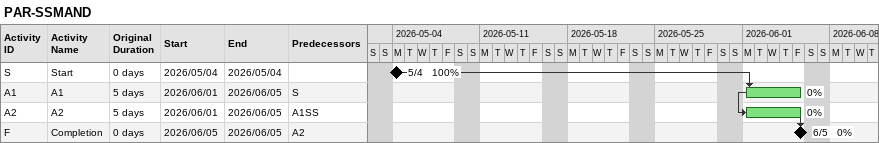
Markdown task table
PAR-SSMAND

| ID | Task | Original duration | Start | Finish | Predecessors | % complete |
|---|---|---|---|---|---|---|
| S | Start | 0d | 2026-05-04 | 2026-05-04 |  | 100 |
| A1 | A1 | 5d | 2026-06-01 | 2026-06-05 | S | 0 |
| A2 | A2 | 5d | 2026-06-01 | 2026-06-05 | A1SS | 0 |
| F | Completion | 0d | 2026-06-05 | 2026-06-05 | A2 | 0 |
